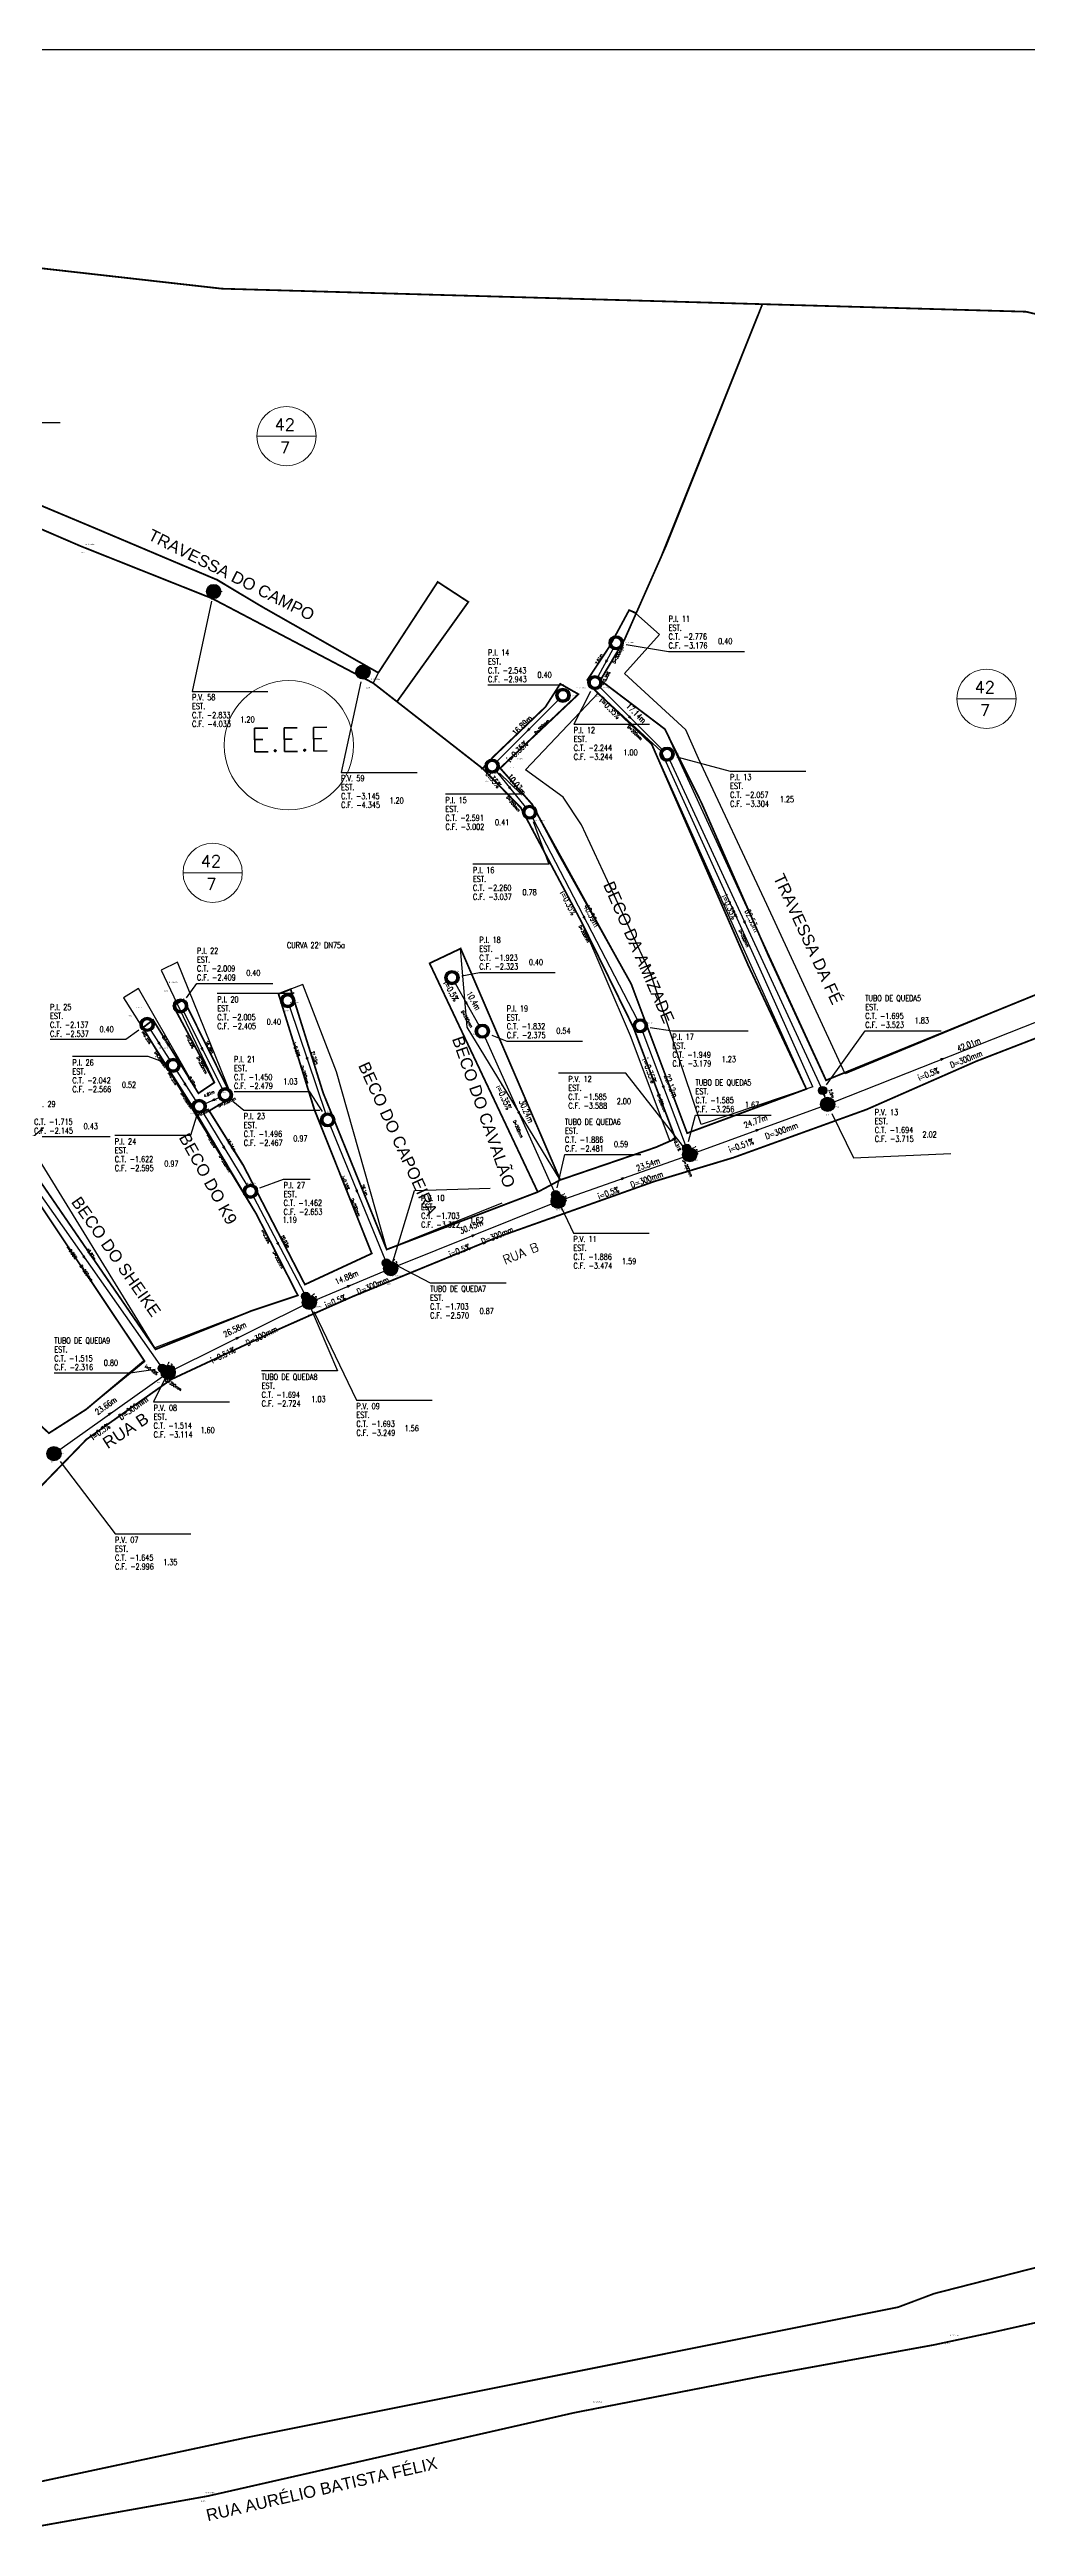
# Model space of a CAD drawing. Extents: x -44 to 14114764, y -20 to 289527804.
# Drawn here: x 358229.8 to 358394.8, y 7353588.1 to 7354006.2 of the extents above; entities that cross this region are included whole.
import ezdxf
from ezdxf.enums import TextEntityAlignment as Align

# ---------------------------------------------------------------- set-up
doc = ezdxf.new("R2010")
doc.units = 0
for name, color, linetype in [('0-quadras', 5, 'Continuous'), ('A_Alerta', 2, 'Continuous'), ('Heights', 7, 'Continuous'), ('Layer1', 5, 'Continuous'), ('PONTOS-CAIXAS_U', 1, 'Continuous'), ('PS_IND_COMPRIMENTO', 7, 'Continuous'), ('PS_IND_DIAMETRO', 7, 'Continuous'), ('PS_IND_FLUXO', 3, 'Continuous'), ('PS_IND_INCLINACAO', 7, 'Continuous'), ('PS_PONTOS_IDENTIFICACAO_LIN', 7, 'Continuous'), ('PS_PONTOS_IDENTIFICACAO_TXT', 7, 'Continuous'), ('QUADRA-DEF', 7, 'Continuous'), ('Survey.td2_Mark', 7, 'Continuous'), ('TEXTO', 7, 'Continuous'), ('TUBO_PVC', 1, 'Continuous'), ('TXT-LOGRAD', 3, 'Continuous')]:
    doc.layers.add(name, color=color, linetype=linetype)
doc.layers.add('COTAS', color=7, linetype='Continuous', lineweight=9)
doc.layers.get('0').off()
doc.layers.get('0').freeze()
doc.styles.add('CARIMBO', font='arial.ttf', dxfattribs={"height": 2})
doc.styles.add('ROMANS', font='ROMANS.shx', dxfattribs={"height": 2})
doc.styles.add('SABESP', font='ROMANS.shx', dxfattribs={"height": 2})
doc.styles.get("Standard").update_dxf_attribs({"font": 'times.ttf'})
picture_1 = doc.add_image_def('image1.tif', size_in_pixel=(37423, 27282))

# ---------------------------------------------------------------- blocks, each defined once
blk = doc.blocks.new('*U778', base_point=(9690.446, 9362.01))
at = {"const_width": 0.24, "flags": 128}
blk.add_lwpolyline([(9690.326, 9362.01, 1), (9690.566, 9362.01, 1)], format="xyb", close=True, dxfattribs=at)
blk.add_circle((9690.446, 9362.01), 0.24)
blk = doc.blocks.new('*U779', base_point=(9690.446, 9362.01))
at = {"const_width": 0.24, "flags": 128}
blk.add_lwpolyline([(9690.326, 9362.01, 1), (9690.566, 9362.01, 1)], format="xyb", close=True, dxfattribs=at)
blk.add_circle((9690.446, 9362.01), 0.24)
blk = doc.blocks.new('*U780', base_point=(9690.446, 9362.01))
at = {"const_width": 0.24, "flags": 128}
blk.add_lwpolyline([(9690.326, 9362.01, 1), (9690.566, 9362.01, 1)], format="xyb", close=True, dxfattribs=at)
blk.add_circle((9690.446, 9362.01), 0.24)
blk = doc.blocks.new('*U781', base_point=(9690.446, 9362.01))
at = {"const_width": 0.24, "flags": 128}
blk.add_lwpolyline([(9690.326, 9362.01, 1), (9690.566, 9362.01, 1)], format="xyb", close=True, dxfattribs=at)
blk.add_circle((9690.446, 9362.01), 0.24)
blk = doc.blocks.new('*U782', base_point=(9690.446, 9362.01))
at = {"const_width": 0.24, "flags": 128}
blk.add_lwpolyline([(9690.326, 9362.01, 1), (9690.566, 9362.01, 1)], format="xyb", close=True, dxfattribs=at)
blk.add_circle((9690.446, 9362.01), 0.24)
blk = doc.blocks.new('*U783', base_point=(9690.446, 9362.01))
at = {"const_width": 0.24, "flags": 128}
blk.add_lwpolyline([(9690.326, 9362.01, 1), (9690.566, 9362.01, 1)], format="xyb", close=True, dxfattribs=at)
blk.add_circle((9690.446, 9362.01), 0.24)
blk = doc.blocks.new('*U784', base_point=(9690.446, 9362.01))
at = {"const_width": 0.24, "flags": 128}
blk.add_lwpolyline([(9690.326, 9362.01, 1), (9690.566, 9362.01, 1)], format="xyb", close=True, dxfattribs=at)
blk.add_circle((9690.446, 9362.01), 0.24)
blk = doc.blocks.new('*U815', base_point=(9690.446, 9362.01))
at = {"const_width": 0.24, "flags": 128}
blk.add_lwpolyline([(9690.326, 9362.01, 1), (9690.566, 9362.01, 1)], format="xyb", close=True, dxfattribs=at)
blk.add_circle((9690.446, 9362.01), 0.24)
blk = doc.blocks.new('*U816', base_point=(9690.446, 9362.01))
at = {"const_width": 0.24, "flags": 128}
blk.add_lwpolyline([(9690.326, 9362.01, 1), (9690.566, 9362.01, 1)], format="xyb", close=True, dxfattribs=at)
blk.add_circle((9690.446, 9362.01), 0.24)
blk = doc.blocks.new('*U1401', base_point=(9679.184, 9377.793))
at = {"const_width": 0.1, "flags": 128}
blk.add_lwpolyline([(9678.994, 9377.793, 1), (9679.374, 9377.793, 1)], format="xyb", close=True, dxfattribs=at)
blk.add_circle((9679.184, 9377.793), 0.24)
blk = doc.blocks.new('*U1402', base_point=(9679.184, 9377.793))
at = {"const_width": 0.1, "flags": 128}
blk.add_lwpolyline([(9678.994, 9377.793, 1), (9679.374, 9377.793, 1)], format="xyb", close=True, dxfattribs=at)
blk.add_circle((9679.184, 9377.793), 0.24)
blk = doc.blocks.new('*U1403', base_point=(9679.184, 9377.793))
at = {"const_width": 0.1, "flags": 128}
blk.add_lwpolyline([(9678.994, 9377.793, 1), (9679.374, 9377.793, 1)], format="xyb", close=True, dxfattribs=at)
blk.add_circle((9679.184, 9377.793), 0.24)
blk = doc.blocks.new('*U1404', base_point=(9709.606, 9361.717))
at = {"const_width": 0.14, "flags": 128}
blk.add_lwpolyline([(9709.536, 9361.717, 1), (9709.676, 9361.717, 1)], format="xyb", close=True, dxfattribs=at)
blk.add_circle((9709.606, 9361.717), 0.14)
blk = doc.blocks.new('*U1405', base_point=(9679.184, 9377.793))
at = {"const_width": 0.1, "flags": 128}
blk.add_lwpolyline([(9678.994, 9377.793, 1), (9679.374, 9377.793, 1)], format="xyb", close=True, dxfattribs=at)
blk.add_circle((9679.184, 9377.793), 0.24)
blk = doc.blocks.new('*U1406', base_point=(9679.184, 9377.793))
at = {"const_width": 0.1, "flags": 128}
blk.add_lwpolyline([(9678.994, 9377.793, 1), (9679.374, 9377.793, 1)], format="xyb", close=True, dxfattribs=at)
blk.add_circle((9679.184, 9377.793), 0.24)
blk = doc.blocks.new('*U1407', base_point=(9679.184, 9377.793))
at = {"const_width": 0.1, "flags": 128}
blk.add_lwpolyline([(9678.994, 9377.793, 1), (9679.374, 9377.793, 1)], format="xyb", close=True, dxfattribs=at)
blk.add_circle((9679.184, 9377.793), 0.24)
blk = doc.blocks.new('*U1408', base_point=(9679.184, 9377.793))
at = {"const_width": 0.1, "flags": 128}
blk.add_lwpolyline([(9678.994, 9377.793, 1), (9679.374, 9377.793, 1)], format="xyb", close=True, dxfattribs=at)
blk.add_circle((9679.184, 9377.793), 0.24)
blk = doc.blocks.new('*U1409', base_point=(9709.606, 9361.717))
at = {"const_width": 0.14, "flags": 128}
blk.add_lwpolyline([(9709.536, 9361.717, 1), (9709.676, 9361.717, 1)], format="xyb", close=True, dxfattribs=at)
blk.add_circle((9709.606, 9361.717), 0.14)
blk = doc.blocks.new('*U1410', base_point=(9679.184, 9377.793))
at = {"const_width": 0.1, "flags": 128}
blk.add_lwpolyline([(9678.994, 9377.793, 1), (9679.374, 9377.793, 1)], format="xyb", close=True, dxfattribs=at)
blk.add_circle((9679.184, 9377.793), 0.24)
blk = doc.blocks.new('*U1411', base_point=(9679.184, 9377.793))
at = {"const_width": 0.1, "flags": 128}
blk.add_lwpolyline([(9678.994, 9377.793, 1), (9679.374, 9377.793, 1)], format="xyb", close=True, dxfattribs=at)
blk.add_circle((9679.184, 9377.793), 0.24)
blk = doc.blocks.new('*U1412', base_point=(9709.606, 9361.717))
at = {"const_width": 0.14, "flags": 128}
blk.add_lwpolyline([(9709.536, 9361.717, 1), (9709.676, 9361.717, 1)], format="xyb", close=True, dxfattribs=at)
blk.add_circle((9709.606, 9361.717), 0.14)
blk = doc.blocks.new('*U1413', base_point=(9679.184, 9377.793))
at = {"const_width": 0.1, "flags": 128}
blk.add_lwpolyline([(9678.994, 9377.793, 1), (9679.374, 9377.793, 1)], format="xyb", close=True, dxfattribs=at)
blk.add_circle((9679.184, 9377.793), 0.24)
blk = doc.blocks.new('*U1414', base_point=(9679.184, 9377.793))
at = {"const_width": 0.1, "flags": 128}
blk.add_lwpolyline([(9678.994, 9377.793, 1), (9679.374, 9377.793, 1)], format="xyb", close=True, dxfattribs=at)
blk.add_circle((9679.184, 9377.793), 0.24)
blk = doc.blocks.new('*U1415', base_point=(9709.606, 9361.717))
at = {"const_width": 0.14, "flags": 128}
blk.add_lwpolyline([(9709.536, 9361.717, 1), (9709.676, 9361.717, 1)], format="xyb", close=True, dxfattribs=at)
blk.add_circle((9709.606, 9361.717), 0.14)
blk = doc.blocks.new('*U1416', base_point=(9679.184, 9377.793))
at = {"const_width": 0.1, "flags": 128}
blk.add_lwpolyline([(9678.994, 9377.793, 1), (9679.374, 9377.793, 1)], format="xyb", close=True, dxfattribs=at)
blk.add_circle((9679.184, 9377.793), 0.24)
blk = doc.blocks.new('*U1417', base_point=(9679.184, 9377.793))
at = {"const_width": 0.1, "flags": 128}
blk.add_lwpolyline([(9678.994, 9377.793, 1), (9679.374, 9377.793, 1)], format="xyb", close=True, dxfattribs=at)
blk.add_circle((9679.184, 9377.793), 0.24)
blk = doc.blocks.new('*U1418', base_point=(9679.184, 9377.793))
at = {"const_width": 0.1, "flags": 128}
blk.add_lwpolyline([(9678.994, 9377.793, 1), (9679.374, 9377.793, 1)], format="xyb", close=True, dxfattribs=at)
blk.add_circle((9679.184, 9377.793), 0.24)
blk = doc.blocks.new('*U1419', base_point=(9679.184, 9377.793))
at = {"const_width": 0.1, "flags": 128}
blk.add_lwpolyline([(9678.994, 9377.793, 1), (9679.374, 9377.793, 1)], format="xyb", close=True, dxfattribs=at)
blk.add_circle((9679.184, 9377.793), 0.24)
blk = doc.blocks.new('*U1420', base_point=(9679.184, 9377.793))
at = {"const_width": 0.1, "flags": 128}
blk.add_lwpolyline([(9678.994, 9377.793, 1), (9679.374, 9377.793, 1)], format="xyb", close=True, dxfattribs=at)
blk.add_circle((9679.184, 9377.793), 0.24)
blk = doc.blocks.new('*U1421', base_point=(9679.184, 9377.793))
at = {"const_width": 0.1, "flags": 128}
blk.add_lwpolyline([(9678.994, 9377.793, 1), (9679.374, 9377.793, 1)], format="xyb", close=True, dxfattribs=at)
blk.add_circle((9679.184, 9377.793), 0.24)
blk = doc.blocks.new('*U1422', base_point=(9709.606, 9361.717))
at = {"const_width": 0.14, "flags": 128}
blk.add_lwpolyline([(9709.536, 9361.717, 1), (9709.676, 9361.717, 1)], format="xyb", close=True, dxfattribs=at)
blk.add_circle((9709.606, 9361.717), 0.14)
blk = doc.blocks.new('*U1426', base_point=(9709.606, 9361.717))
at = {"const_width": 0.14, "flags": 128}
blk.add_lwpolyline([(9709.536, 9361.717, 1), (9709.676, 9361.717, 1)], format="xyb", close=True, dxfattribs=at)
blk.add_circle((9709.606, 9361.717), 0.14)

msp = doc.modelspace()

# ---------------------------------------------------------------- linework, layer by layer
at = {"layer": '0-quadras', "const_width": 0.3}
for points in [[(358285.272, 7353901.015), (358265.829, 7353912.06), (358257.996, 7353916.734), (358237.336, 7353925.478), (358211.311, 7353936.393), (358203.359, 7353938.729), (358188.46, 7353942.123), (358189.16, 7353957.421), (358189.647, 7353973.665), (358258.916, 7353965.846), (358350.072, 7353963.236), (358332.981, 7353920.556), (358332.977, 7353920.558)], [(358469.747, 7353875.347), (358463.315, 7353904.355), (358429.833, 7353953.601), (358394.527, 7353961.963), (358350.072, 7353963.236), (358333.898, 7353922.639), (358326.807, 7353906.619), (358322.731, 7353899.764), (358333.606, 7353891.518), (358339.791, 7353879.073), (358351.061, 7353853.315), (358360.805, 7353832.234), (358396.858, 7353846.942)], [(358208.465, 7353933.865), (358235.029, 7353922.401), (358257.206, 7353913.572), (358284.413, 7353899.269), (358302.858, 7353884.861), (358309.291, 7353878.275), (358319.557, 7353858.949), (358328.324, 7353841.117), (358335.409, 7353822.374), (358332.103, 7353820.927), (358315.963, 7353815.41), (358312.174, 7353813.374)], [(358285.272, 7353901.015), (358295.29, 7353916.35), (358300.462, 7353912.971), (358288.419, 7353896.139)], [(358328.785, 7353911.088), (358327.583, 7353911.589), (358324.248, 7353905.406), (358320.523, 7353899.774)], [(358321.456, 7353898.427), (358331.401, 7353888.944), (358347.696, 7353851.591), (358357.49, 7353830.764), (358337.378, 7353823.305), (358327.931, 7353848.515), (358315.583, 7353870.621), (358311.24, 7353878.787), (358305.829, 7353884.918), (358319.033, 7353897.402), (358315.965, 7353899.148), (358313.455, 7353895.238), (358304.713, 7353886.873), (358302.858, 7353884.861), (358284.413, 7353899.269)], [(358320.523, 7353899.774), (358321.456, 7353898.427)], [(358250.364, 7353781.765), (358268.489, 7353790.22), (358280.989, 7353795.757), (358305.301, 7353805.722), (358331.858, 7353815.17), (358345.154, 7353819.173), (358367.655, 7353827.309), (358386.165, 7353835.449), (358408.457, 7353844.073), (358431.578, 7353852.954), (358450.087, 7353860.24), (358465.34, 7353865.831), (358471.889, 7353868.103), (358469.747, 7353875.347), (358464.949, 7353873.07)], [(358312.174, 7353813.374), (358293.918, 7353851.978), (358299.162, 7353854.469), (358315.963, 7353815.41)], [(358312.174, 7353813.374), (358286.68, 7353803.669), (358275.959, 7353830.107), (358270.481, 7353847.609), (358268.427, 7353846.814), (358274.474, 7353827.299), (358284.165, 7353802.996), (358272.881, 7353797.758), (358262.432, 7353817.989), (358257.315, 7353826.163), (358256.743, 7353827.089), (358260.585, 7353829.393), (358252.419, 7353845.869), (358250.673, 7353844.791), (358257.606, 7353831.856), (358254.92, 7353830.038), (358247.262, 7353842.425), (358245.546, 7353841.102), (358264.68, 7353809.677), (358271.686, 7353795.925), (358263.894, 7353793.325), (358247.676, 7353786.812), (358224.109, 7353821.158)], [(358138.845, 7353587.125), (358135.151, 7353613.193), (358135.435, 7353633.018), (358135.438, 7353650.978), (358140.252, 7353659.309), (358153.752, 7353686.307), (358173.95, 7353708.811), (358201.106, 7353733.363), (358211.493, 7353745.222), (358227.244, 7353762.566), (358236.036, 7353771.629), (358250.364, 7353781.765)], [(358467.602, 7353748.453), (358451.082, 7353642.547), (358421.823, 7353636.987), (358400.556, 7353632.946), (358379.059, 7353627.442), (358372.967, 7353625.147), (358351.308, 7353620.811), (358303.543, 7353611.25), (358262.999, 7353603.135), (358214.679, 7353592.805), (358173.592, 7353584.021), (358138.845, 7353587.125)], [(358751.602, 7353514.182), (358757.985, 7353559.947), (358761.928, 7353587.17), (358712.143, 7353594.189), (358649.164, 7353602.659), (358544.485, 7353620.005), (358505.628, 7353626.414), (358463.627, 7353633.152), (358455.708, 7353634.263), (358428.514, 7353629.79), (358388.507, 7353620.811), (358379.081, 7353618.796), (358349.604, 7353613.425), (358318.404, 7353607.349), (358256.583, 7353593.28), (358220.56, 7353586.853), (358198.621, 7353582.473), (358177.899, 7353572.6), (358169.854, 7353568.275), (358151.359, 7353571.72)]]:
    msp.add_lwpolyline(points, dxfattribs=at)
msp.add_lwpolyline([(358218.708, 7353824.355), (358226.154, 7353814.298), (358245.761, 7353784.909), (358235.958, 7353776.671), (358229.7, 7353772.669), (358196.093, 7353803.339), (358186.794, 7353794.754), (358154.397, 7353816.937), (358161.81, 7353830.889), (358165.983, 7353838.472), (358168.097, 7353842.294), (358175.888, 7353856.366), (358213.098, 7353832.898), (358216.501, 7353831.029), (358215.148, 7353829.835), (358219.601, 7353825.874)], close=True, dxfattribs=at)
at = {"layer": 'COTAS', "ltscale": 4}
for p, q in [((358264.768, 7353940.944), (358274.768, 7353940.944)), ((358382.87, 7353896.607), (358392.87, 7353896.607)), ((358252.319, 7353867.261), (358262.319, 7353867.261))]:
    msp.add_line(p, q, dxfattribs=at)
at = {"layer": 'COTAS'}
for centre in [(358269.768, 7353940.951), (358387.87, 7353896.614), (358257.319, 7353867.269)]:
    msp.add_circle(centre, 5, dxfattribs=at)
at = {"layer": 'Layer1'}
for p, q in [((358324.248, 7353905.406), (358327.583, 7353911.589)), ((358328.725, 7353911.009), (358326.807, 7353906.619)), ((358327.583, 7353911.589), (358328.725, 7353911.009)), ((358332.685, 7353907.465), (358328.725, 7353911.009)), ((358320.523, 7353899.774), (358324.248, 7353905.406)), ((358326.807, 7353906.619), (358322.731, 7353899.764)), ((358326.829, 7353900.922), (358332.685, 7353907.465)), ((358319.033, 7353897.402), (358305.829, 7353884.918)), ((358313.455, 7353895.238), (358315.965, 7353899.148)), ((358315.965, 7353899.148), (358319.033, 7353897.402)), ((358322.322, 7353897.544), (358320.523, 7353899.774)), ((358331.401, 7353888.944), (358322.322, 7353897.544)), ((358322.731, 7353899.764), (358333.606, 7353891.518)), ((358313.455, 7353895.238), (358304.713, 7353886.873)), ((358357.49, 7353830.764), (358331.401, 7353888.944)), ((358333.606, 7353891.518), (358360.805, 7353832.234)), ((358304.713, 7353886.873), (358302.858, 7353884.861)), ((358302.858, 7353884.861), (358309.291, 7353878.275)), ((358305.829, 7353884.918), (358311.24, 7353878.787)), ((358309.291, 7353878.275), (358319.557, 7353858.949)), ((358311.24, 7353878.787), (358327.931, 7353848.515)), ((358319.557, 7353858.949), (358327.779, 7353839.808)), ((358327.931, 7353848.515), (358337.378, 7353823.305)), ((358327.779, 7353839.808), (358334.434, 7353821.938)), ((358337.378, 7353823.305), (358357.49, 7353830.764)), ((358334.434, 7353821.938), (358332.103, 7353820.927))]:
    msp.add_line(p, q, dxfattribs=at)
for points in [[(358285.272, 7353901.015), (358265.829, 7353912.06), (358257.996, 7353916.734), (358237.336, 7353925.478), (358211.311, 7353936.393), (358203.359, 7353938.729), (358188.46, 7353942.123), (358189.16, 7353957.421), (358165.848, 7353962.335), (358143.547, 7353965.513)], [(358178.782, 7353859.263), (358187.785, 7353882.222), (358195.22, 7353902.154), (358202.554, 7353919.391), (358208.465, 7353933.865), (358235.029, 7353922.401), (358257.206, 7353913.572), (358284.413, 7353899.269), (358285.272, 7353901.015)], [(358399.727, 7353848.112), (358364.024, 7353833.333), (358350.795, 7353861.897), (358339.279, 7353886.573), (358337.176, 7353891.407), (358326.829, 7353900.922)], [(358358.604, 7353831.127), (358339.726, 7353824.792), (358331.221, 7353850.141), (358319.539, 7353875.346), (358316.459, 7353880.003), (358310.115, 7353884.657), (358322.358, 7353897.582)], [(358358.604, 7353831.127), (358349.718, 7353850.963), (358332.967, 7353887.811), (358322.358, 7353897.582)], [(358250.364, 7353781.765), (358268.489, 7353790.22), (358280.989, 7353795.757), (358305.301, 7353805.722), (358331.858, 7353815.17), (358345.154, 7353819.173), (358367.655, 7353827.309), (358386.165, 7353835.449), (358408.457, 7353844.073), (358431.578, 7353852.954), (358450.087, 7353860.24), (358465.34, 7353865.831), (358473.869, 7353868.854), (358470.256, 7353872.888), (358457.945, 7353868.335)], [(358332.103, 7353820.927), (358315.963, 7353815.41), (358300.241, 7353841.182), (358299.162, 7353854.469), (358293.918, 7353851.978), (358312.174, 7353813.374)], [(358306.122, 7353811.479), (358306.122, 7353811.479), (358286.68, 7353803.669), (358278.241, 7353833.664), (358272.535, 7353848.404), (358268.427, 7353846.814), (358274.474, 7353827.299), (358284.165, 7353802.996), (358272.881, 7353797.758), (358262.432, 7353817.989), (358256.743, 7353827.089), (358260.585, 7353829.393), (358251.388, 7353852.16), (358248.659, 7353850.808), (358257.606, 7353831.856), (358254.92, 7353830.038), (358244.794, 7353847.747), (358242.268, 7353846.131), (358253.594, 7353828.312), (358264.68, 7353809.677), (358271.686, 7353795.925), (358263.894, 7353793.325)], [(358263.894, 7353793.325), (358247.569, 7353787.079), (358226.151, 7353821.948), (358228.698, 7353824.181)], [(358226.477, 7353813.814), (358245.871, 7353784.744), (358235.958, 7353776.671)], [(358235.94, 7353776.656), (358229.7, 7353772.669), (358196.093, 7353803.339), (358186.794, 7353794.754)], [(358138.845, 7353587.125), (358135.151, 7353613.193), (358135.435, 7353633.018), (358135.438, 7353650.978), (358140.252, 7353659.309), (358153.752, 7353686.307), (358173.95, 7353708.811), (358201.106, 7353733.363), (358211.493, 7353745.222), (358227.244, 7353762.566), (358236.036, 7353771.629), (358250.364, 7353781.765)], [(358467.602, 7353748.453), (358451.082, 7353642.547), (358421.823, 7353636.987), (358400.556, 7353632.946), (358379.059, 7353627.442), (358372.967, 7353625.147), (358351.308, 7353620.811), (358303.543, 7353611.25), (358262.999, 7353603.135), (358214.679, 7353592.805), (358173.592, 7353584.021), (358138.845, 7353587.125)], [(358751.602, 7353514.182), (358757.985, 7353559.947), (358761.928, 7353587.17), (358712.143, 7353594.189), (358649.164, 7353602.659), (358544.485, 7353620.005), (358505.628, 7353626.414), (358463.627, 7353633.152), (358455.708, 7353634.263), (358428.514, 7353629.79), (358388.507, 7353620.811), (358379.081, 7353618.796), (358349.604, 7353613.425), (358318.404, 7353607.349), (358256.583, 7353593.28), (358220.56, 7353586.853), (358198.621, 7353582.473), (358177.899, 7353572.6), (358169.854, 7353568.275), (358143.986, 7353573.093)]]:
    msp.add_lwpolyline(points, dxfattribs=at)
at = {"layer": 'PS_IND_FLUXO'}
for points in [[(358323.845, 7353903.162, 0.5, 0, 0), (358323.376, 7353902.279, 0, 0, 0)], [(358327.547, 7353893.669, 0.5, 0, 0), (358328.256, 7353892.964, 0, 0, 0)], [(358310.796, 7353891.59, 0.5, 0, 0), (358310.089, 7353890.883, 0, 0, 0)], [(358307.321, 7353881.759, 0.5, 0, 0), (358307.952, 7353880.983, 0, 0, 0)], [(358319.903, 7353859.901, 0.5, 0, 0), (358320.363, 7353859.013, 0, 0, 0)], [(358346.991, 7353859.117, 0.5, 0, 0), (358347.411, 7353858.209, 0, 0, 0)], [(358300.014, 7353845.478, 0.5, 0, 0), (358300.507, 7353844.608, 0, 0, 0)], [(358248.189, 7353838.632, 0.5, 0, 0), (358248.724, 7353837.788, 0, 0, 0)], [(358255.447, 7353837.732, 0.5, 0, 0), (358255.896, 7353836.839, 0, 0, 0)], [(358273.202, 7353836.094, 0.5, 0, 0), (358273.521, 7353835.146, 0, 0, 0)], [(358380.136, 7353835.713, 0.5, 0, 0), (358381.066, 7353836.081, 0, 0, 0)], [(358252.579, 7353831.714, 0.5, 0, 0), (358253.115, 7353830.87, 0, 0, 0)], [(358257.701, 7353829.011, 0.5, 0, 0), (358256.789, 7353828.602, 0, 0, 0)], [(358333.303, 7353831.329, 0.5, 0, 0), (358333.658, 7353830.394, 0, 0, 0)], [(358360.387, 7353830.04, 0.5, 0, 0), (358360.731, 7353829.101, 0, 0, 0)], [(358308.904, 7353826.948, 0.5, 0, 0), (358309.312, 7353826.036, 0, 0, 0)], [(358259.119, 7353821.09, 0.5, 0, 0), (358259.636, 7353820.234, 0, 0, 0)], [(358348.973, 7353823.741, 0.5, 0, 0), (358349.912, 7353824.084, 0, 0, 0)], [(358337.502, 7353820.347, 0.5, 0, 0), (358337.914, 7353819.435, 0, 0, 0)], [(358281.584, 7353813.71, 0.5, 0, 0), (358281.963, 7353812.784, 0, 0, 0)], [(358315.347, 7353812.502, 0.5, 0, 0), (358315.708, 7353811.569, 0, 0, 0)], [(358326.243, 7353815.566, 0.5, 0, 0), (358327.185, 7353815.9, 0, 0, 0)], [(358268.247, 7353804.858, 0.5, 0, 0), (358268.713, 7353803.972, 0, 0, 0)], [(358301.025, 7353805.942, 0.5, 0, 0), (358301.953, 7353806.315, 0, 0, 0)], [(358235.504, 7353802.569, 0.5, 0, 0), (358236.078, 7353801.75, 0, 0, 0)], [(358286.898, 7353801.046, 0.5, 0, 0), (358287.514, 7353800.258, 0, 0, 0)], [(358280.031, 7353797.403, 0.5, 0, 0), (358280.955, 7353797.787, 0, 0, 0)], [(358273.248, 7353795.384, 0.5, 0, 0), (358273.752, 7353794.519, 0, 0, 0)], [(358261.268, 7353788.618, 0.5, 0, 0), (358262.164, 7353789.062, 0, 0, 0)], [(358249.183, 7353783.361, 0.5, 0, 0), (358250.015, 7353782.806, 0, 0, 0)], [(358239.764, 7353775.791, 0.5, 0, 0), (358240.579, 7353776.371, 0, 0, 0)]]:
    msp.add_lwpolyline(points, format="xyseb", dxfattribs=at)
at = {"layer": 'PS_PONTOS_IDENTIFICACAO_LIN', "linetype": 'Continuous'}
for points in [[(358209.208, 7353936.95), (358218.817, 7353943.286), (358231.617, 7353943.286)], [(358257.13, 7353913.081), (358253.838, 7353897.881), (358266.638, 7353897.881)], [(358327.072, 7353905.802), (358334.243, 7353904.619), (358347.043, 7353904.619)], [(358282.331, 7353899.473), (358278.997, 7353884.207), (358291.797, 7353884.207)], [(358316.567, 7353898.904), (358316.568, 7353898.918), (358303.768, 7353898.918)], [(358321.053, 7353897.85), (358318.233, 7353892.335), (358331.033, 7353892.335)], [(358305.698, 7353884.083), (358309.398, 7353880.523), (358296.598, 7353880.523)], [(358335.619, 7353886.831), (358344.621, 7353884.415), (358357.421, 7353884.415)], [(358311.389, 7353875.886), (358314.039, 7353868.714), (358301.239, 7353868.714)], [(358299.365, 7353849.879), (358302.316, 7353850.428), (358315.116, 7353850.428)], [(358252.899, 7353846.158), (358254.667, 7353848.598), (358267.467, 7353848.598)], [(358271.014, 7353847.035), (358270.891, 7353846.875), (358258.091, 7353846.875)], [(358244.887, 7353840.671), (358242.679, 7353839.093), (358229.879, 7353839.093)], [(358304.4, 7353839.876), (358306.944, 7353838.838), (358319.744, 7353838.838)], [(358331.145, 7353841.162), (358334.896, 7353840.554), (358347.696, 7353840.554)], [(358360.913, 7353831.485), (358367.424, 7353840.59), (358380.224, 7353840.59)], [(358249.039, 7353835.319), (358246.45, 7353836.221), (358233.65, 7353836.221)], [(358337.811, 7353819.663), (358327.043, 7353833.446), (358315.655, 7353833.446)], [(358275.824, 7353826.988), (358273.721, 7353830.28), (358260.921, 7353830.28)], [(358254.571, 7353826.193), (358253.608, 7353822.916), (358240.808, 7353822.916)], [(358260.746, 7353828.701), (358262.574, 7353827.178), (358275.374, 7353827.178)], [(358337.619, 7353821.917), (358338.778, 7353826.364), (358351.578, 7353826.364)], [(358361.814, 7353826.632), (358365.426, 7353819.154), (358381.838, 7353819.885)], [(358226.121, 7353822.993), (358227.207, 7353822.726), (358240.007, 7353822.726)], [(358315.455, 7353814.09), (358316.754, 7353819.709), (358329.554, 7353819.709)], [(358265.303, 7353814.079), (358269.297, 7353815.528), (358273.743, 7353815.528)], [(358287.36, 7353800.455), (358291.376, 7353813.625), (358304.167, 7353814.047)], [(358315.594, 7353811.86), (358318.19, 7353806.44), (358330.99, 7353806.44)], [(358286.356, 7353802.047), (358294.014, 7353798.042), (358306.814, 7353798.042)], [(358273.491, 7353794.669), (358278.384, 7353783.167), (358265.584, 7353783.167)], [(358274.364, 7353793.205), (358281.578, 7353778.247), (358294.378, 7353778.247)], [(358247.622, 7353783.432), (358243.401, 7353782.795), (358230.601, 7353782.795)], [(358249.807, 7353782.945), (358247.363, 7353777.937), (358260.163, 7353777.937)], [(358231.564, 7353767.864), (358240.843, 7353755.655), (358253.643, 7353755.655)]]:
    msp.add_lwpolyline(points, dxfattribs=at)
at = {"layer": 'QUADRA-DEF', "linetype": 'Continuous', "lineweight": 0}
msp.add_circle((358270.161, 7353888.787), 10.91, dxfattribs=at)
at = {"layer": 'TUBO_PVC'}
for points in [[(358324.833, 7353905.019), (358322.389, 7353900.421)], [(358315.563, 7353896.363), (358305.322, 7353886.111)], [(358322.677, 7353898.516), (358333.127, 7353888.118)], [(358305.23, 7353884.331), (358310.043, 7353878.411)], [(358334.481, 7353886.182), (358359.921, 7353831.144)], [(358311.351, 7353876.416), (358328.916, 7353842.498)], [(358298.286, 7353848.525), (358302.235, 7353841.562)], [(358252.441, 7353843.71), (358258.901, 7353830.86)], [(358270.366, 7353844.547), (358276.357, 7353826.693)], [(358362.189, 7353828.603), (358399.012, 7353843.19)], [(358246.911, 7353840.647), (358250.002, 7353835.773)], [(358303.317, 7353839.424), (358314.899, 7353813.56)], [(358329.893, 7353840.312), (358337.068, 7353821.411)], [(358251.286, 7353833.748), (358254.407, 7353828.835)], [(358258.345, 7353829.299), (358256.145, 7353828.314)], [(358360.456, 7353829.852), (358360.662, 7353829.289)], [(358255.67, 7353826.797), (358263.085, 7353814.526)], [(358338.938, 7353820.075), (358359.947, 7353827.75)], [(358277.192, 7353824.447), (358286.356, 7353802.047)], [(358223.176, 7353820.135), (358248.406, 7353784.184)], [(358316.748, 7353812.203), (358336.68, 7353819.263)], [(358337.605, 7353820.119), (358337.811, 7353819.663)], [(358264.263, 7353812.439), (358272.697, 7353796.391)], [(358288.473, 7353800.902), (358314.505, 7353811.356)], [(358315.437, 7353812.269), (358315.617, 7353811.802)], [(358274.733, 7353795.196), (358286.253, 7353799.994)], [(358287.051, 7353800.849), (358287.36, 7353800.455)], [(358250.881, 7353783.477), (358272.551, 7353794.203)], [(358273.374, 7353795.168), (358273.626, 7353794.735)], [(358231.513, 7353769.913), (358248.83, 7353782.249)], [(358249.39, 7353783.223), (358249.807, 7353782.945)]]:
    msp.add_lwpolyline(points, dxfattribs=at)

# ---------------------------------------------------------------- block references
at = {"layer": 'PONTOS-CAIXAS_U', "xscale": 5, "yscale": 5, "zscale": 5}
for name, p in [('*U815', (358257.49, 7353914.741)), ('*U1401', (358325.395, 7353906.078)), ('*U816', (358282.693, 7353901.133)), ('*U1402', (358321.826, 7353899.362)), ('*U1405', (358316.411, 7353897.212)), ('*U1403', (358333.977, 7353887.271)), ('*U1406', (358304.474, 7353885.262)), ('*U1407', (358310.8, 7353877.48)), ('*U1410', (358297.694, 7353849.568)), ('*U1416', (358251.902, 7353844.781)), ('*U1413', (358269.985, 7353845.683)), ('*U1418', (358246.27, 7353841.66)), ('*U1408', (358329.467, 7353841.433)), ('*U1411', (358302.827, 7353840.518)), ('*U1419', (358250.644, 7353834.76)), ('*U1417', (358259.44, 7353829.789)), ('*U1404', (358360.215, 7353830.509)), ('*U784', (358361.074, 7353828.162)), ('*U1420', (358255.05, 7353827.823)), ('*U1414', (358276.738, 7353825.556)), ('*U1409', (358337.316, 7353820.756)), ('*U783', (358337.811, 7353819.663)), ('*U1421', (358263.705, 7353813.5)), ('*U782', (358315.617, 7353811.802)), ('*U1412', (358315.185, 7353812.922)), ('*U1415', (358286.62, 7353801.4)), ('*U781', (358287.36, 7353800.455)), ('*U1422', (358273.022, 7353795.772)), ('*U780', (358273.626, 7353794.735)), ('*U1426', (358248.808, 7353783.611)), ('*U779', (358249.807, 7353782.945)), ('*U778', (358230.536, 7353769.217))]:
    msp.add_blockref(name, p, dxfattribs=at)

# ---------------------------------------------------------------- texts
at = {"layer": 'A_Alerta', "color": 0, "style": 'CARIMBO'}
for s, rotation, p in [('TRAVESSA DO CAMPO', 333.31918, (358260.485, 7353917.55)), ('TRAVESSA DA FÉ', 294.80614, (358357.785, 7353856.074)), ('BECO DA AMIZADE', 293.60332, (358329.233, 7353853.853)), ('BECO DO CAVALÃO', 289.27401, (358303.046, 7353826.902)), ('BECO DO CAPOEIRA', 294.60457, (358288.581, 7353822.387)), ('BECO DO K9', 298.95956, (358256.556, 7353815.601)), ('BECO DO SHEIKE', 305.05076, (358241.042, 7353802.474)), ('RUA B', 33.09345, (358242.63, 7353773.114)), ('RUA AURÉLIO BATISTA FÉLIX', 12.89477, (358275.712, 7353594.441))]:
    msp.add_text(s, height=2, rotation=rotation, dxfattribs=at).set_placement(p, align=Align.MIDDLE_CENTER)
at = {"layer": 'Heights', "color": 24}
for s, p in [(' H: -2.7504m', (358235.765, 7353922.608, -2.75)), (' H: -2.8337m', (358257.425, 7353914.672, -2.834)), (' H: -2.7764m', (358326.807, 7353906.019, -2.776)), (' H: -3.1453m', (358283.92, 7353899.803, -3.145)), (' H: -2.5426m', (358318.611, 7353898.378, -2.543)), (' H: -2.2438m', (358322.583, 7353898.337, -2.244)), (' H: -2.4424m', (358303.931, 7353883.995, -2.442)), (' H: -2.5909m', (358308.143, 7353886.381, -2.591)), (' H: -2.0567m', (358334.468, 7353887.296, -2.057)), (' H: -2.2601m', (358311.648, 7353875.974, -2.26)), (' H: -1.9233m', (358297.219, 7353850.531, -1.923)), (' H: -2.0087m', (358249.845, 7353848.652, -2.009)), (' H: -2.1374m', (358243.747, 7353844.426, -2.137)), (' H: -2.0045m', (358270.259, 7353845.267, -2.004)), (' H: -1.9491m', (358329.888, 7353841.793, -1.949)), (' H: -2.0421m', (358248.227, 7353837.583, -2.042)), (' H: -1.8317m', (358301.922, 7353841.402, -1.832)), (' H: -1.4962m', (358258.039, 7353830.128, -1.496)), (' H: -1.45m', (358276.113, 7353826.916, -1.45)), (' H: -1.6949m', (358361.387, 7353827.695, -1.695)), (' H: -1.5853m', (358337.459, 7353818.686, -1.585)), (' H: -1.4619m', (358263.015, 7353814.743, -1.462)), (' H: -1.8861m', (358315.209, 7353810.261, -1.886)), (' H: -1.7032m', (358287.482, 7353799.133, -1.703)), (' H: -1.6939m', (358274.025, 7353793.913, -1.694)), (' H: -1.5147m', (358248.465, 7353782.514, -1.515)), (' H: -1.6459m', (358230.572, 7353769.133, -1.646)), (' H: -1.7275m', (358381.61, 7353620.316, -1.727)), (' H: -1.8565m', (358321.401, 7353609.11, -1.857)), (' H: -1.9608m', (358256.022, 7353593.728, -1.961))]:
    msp.add_text(s, height=0.2, dxfattribs=at).set_placement(p)
at = {"layer": 'PS_IND_COMPRIMENTO', "style": 'ROMANS', "width": 0.8}
for s, height, rotation, p in [('7.61m', 0.5, 62.00952, (358322.507, 7353903.307)), ('16.89m', 1, 45.03019, (358309.558, 7353892.12)), ('17.14m', 1, 315.14207, (358328.783, 7353894.203)), ('10.03m', 1, 309.10984, (358308.607, 7353882.16)), ('40.59m', 1, 297.37787, (358321.243, 7353860.032)), ('62.53m', 1, 294.80806, (358348.336, 7353859.188)), ('10.4m', 1, 299.55951, (358301.348, 7353845.66)), ('8.17m', 0.5, 302.37246, (358249.512, 7353838.879)), ('16.78m', 0.5, 296.69133, (358256.788, 7353837.847)), ('42.01m', 1, 21.61022, (358384.885, 7353838.276)), ('21.23m', 0.5, 288.54765, (358274.547, 7353836.017)), ('8.22m', 0.5, 302.42646, (358253.902, 7353831.962)), ('4.81m', 0.5, 24.12404, (358256.734, 7353829.947)), ('22.12m', 1, 290.78778, (358334.649, 7353831.305)), ('2.5m', 0.5, 290.10994, (358361.733, 7353830)), ('30.24m', 1, 294.12312, (358310.249, 7353827.003)), ('24.77m', 1, 20.0684, (358348.928, 7353825.321)), ('16.74m', 0.5, 301.14312, (358260.448, 7353821.308)), ('1.2m', 0.5, 294.3374, (358338.847, 7353820.406)), ('23.54m', 1, 19.50352, (358330.774, 7353818.042)), ('26.1m', 0.5, 292.24908, (358282.931, 7353813.72)), ('1.2m', 0.5, 291.13876, (358316.693, 7353812.487)), ('30.45m', 1, 21.87953, (358300.93, 7353807.521)), ('20.03m', 0.5, 297.724, (358269.586, 7353804.997)), ('45.82m', 0.5, 305.06082, (358236.814, 7353802.877)), ('1.2m', 0.5, 308.06322, (358288.19, 7353801.423)), ('1.2m', 0.5, 300.2149, (358274.58, 7353795.58)), ('14.88m', 1, 22.60866, (358279.916, 7353798.98)), ('26.58m', 1, 26.33525, (358261.051, 7353790.184)), ('1.2m', 0.5, 326.30126, (358250.292, 7353784.124)), ('23.66m', 1, 35.46538, (358239.301, 7353777.303))]:
    msp.add_text(s, height=height, rotation=rotation, dxfattribs=at).set_placement(p, align=Align.MIDDLE_CENTER)
at = {"layer": 'PS_IND_DIAMETRO', "style": 'ROMANS', "width": 0.8}
for s, height, rotation, p in [('D=200mm', 0.5, 62.00952, (358325.724, 7353904.032)), ('D=200mm', 0.5, 45.03019, (358312.846, 7353891.874)), ('D=200mm', 0.5, 315.14207, (358328.544, 7353890.914)), ('D=200mm', 0.5, 309.10984, (358308.023, 7353878.914)), ('D=200mm', 0.5, 297.37787, (358320.012, 7353856.973)), ('D=200mm', 0.5, 294.80806, (358346.969, 7353856.187)), ('D=200mm', 0.5, 299.55951, (358300.234, 7353842.556)), ('D=200mm', 0.5, 302.37246, (358248.552, 7353835.725)), ('D=200mm', 0.5, 296.69133, (358255.52, 7353834.803)), ('D=200mm', 0.5, 288.54765, (358272.86, 7353833.184)), ('D=300mm', 1, 21.61022, (358384.454, 7353835.81)), ('D=200mm', 0.5, 302.42646, (358252.945, 7353828.807)), ('D=200mm', 0.5, 290.78778, (358333.075, 7353828.408)), ('D=200mm', 0.5, 24.12404, (358259.718, 7353828.544)), ('D=200mm', 0.5, 294.12312, (358308.846, 7353824.019)), ('D=300mm', 1, 20.0684, (358353.292, 7353823.722)), ('D=200mm', 0.5, 301.14312, (358259.42, 7353818.175)), ('D=200mm', 0.5, 294.3374, (358337.455, 7353817.417)), ('D=300mm', 1, 19.50352, (358330.561, 7353815.504)), ('D=200mm', 0.5, 292.24908, (358281.431, 7353810.784)), ('D=300mm', 1, 21.87953, (358305.342, 7353806.06)), ('D=200mm', 0.5, 305.06082, (358236.003, 7353799.681)), ('D=200mm', 0.5, 297.724, (358268.374, 7353801.93)), ('D=300mm', 1, 22.60866, (358284.347, 7353797.575)), ('D=300mm', 1, 26.33525, (358265.563, 7353789.071)), ('D=200mm', 0.5, 326.30126, (358250.694, 7353780.851)), ('D=300mm', 1, 35.46538, (358243.933, 7353776.919))]:
    msp.add_text(s, height=height, rotation=rotation, dxfattribs=at).set_placement(p, align=Align.MIDDLE_CENTER)
at = {"layer": 'PS_IND_INCLINACAO', "style": 'ROMANS', "width": 0.8}
for s, height, rotation, p in [('i=0.35%', 0.5, 62.00952, (358323.635, 7353900.103)), ('i=0.35%', 1, 315.14207, (358324.397, 7353895.041)), ('i=0.35%', 1, 45.03019, (358308.712, 7353887.736)), ('i=0.35%', 1, 309.10984, (358304.333, 7353883.453)), ('i=0.35%', 1, 297.37787, (358317.322, 7353862.168)), ('i=0.35%', 1, 294.80806, (358344.514, 7353861.497)), ('i=0.5%', 1, 299.55951, (358297.545, 7353847.297)), ('i=0.35%', 0.5, 302.37246, (358246.169, 7353839.483)), ('i=0.35%', 0.5, 296.69133, (358253.521, 7353838.779)), ('i=0.35%', 0.5, 288.54765, (358271.445, 7353837.403)), ('i=0.35%', 0.5, 302.42646, (358250.558, 7353832.563)), ('i=0.35%', 1, 290.78778, (358330.999, 7353833.877)), ('i=0.5%', 1, 21.61022, (358378.085, 7353833.287)), ('i=0.35%', 1, 294.12312, (358306.455, 7353829.358)), ('i=0.35%', 0.5, 24.12404, (358255.657, 7353826.725)), ('i=0.35%', 0.5, 301.14312, (358257.118, 7353821.984)), ('i=0.31%', 0.5, 294.3374, (358335.621, 7353821.471)), ('i=0.51%', 1, 20.0684, (358346.482, 7353821.234)), ('i=0.35%', 0.5, 292.24908, (358279.746, 7353814.902)), ('i=0.5%', 1, 19.50352, (358324.104, 7353813.217)), ('i=0.35%', 0.5, 305.06082, (358233.562, 7353803.16)), ('i=0.35%', 0.5, 297.724, (358266.303, 7353805.869)), ('i=0.5%', 1, 21.87953, (358298.985, 7353803.507)), ('i=0.5%', 1, 22.60866, (358278.023, 7353794.942)), ('i=0.49%', 0.5, 326.30126, (358246.992, 7353783.32)), ('i=0.51%', 1, 26.33525, (358259.066, 7353785.854)), ('i=0.5%', 1, 35.46538, (358238.354, 7353772.945))]:
    msp.add_text(s, height=height, rotation=rotation, dxfattribs=at).set_placement(p, align=Align.MIDDLE_CENTER)
at = {"layer": 'PS_PONTOS_IDENTIFICACAO_TXT', "style": 'ROMANS', "width": 0.8}
for s, p in [('P.I. 11', (358334.243, 7353909.619)), ('EST. ', (358334.243, 7353908.119)), ('P.I. 14', (358303.768, 7353903.918)), ('C.T. -2.776', (358334.243, 7353906.619)), ('C.F. -3.176', (358334.243, 7353905.119)), ('0.40', (358342.596, 7353905.869)), ('C.T. -2.543', (358303.768, 7353900.918)), ('C.F. -2.943', (358303.768, 7353899.418)), ('EST. ', (358303.768, 7353902.418)), ('0.40', (358312.12, 7353900.168)), ('P.V. 58', (358253.838, 7353896.381)), ('C.T. -2.833', (358253.838, 7353893.381)), ('C.F. -4.033', (358253.838, 7353891.881)), ('EST. ', (358253.838, 7353894.881)), ('1.20', (358262, 7353892.631)), ('C.T. -2.244', (358318.233, 7353887.835)), ('P.I. 12', (358318.233, 7353890.835)), ('EST. ', (358318.233, 7353889.335)), ('1.00', (358326.623, 7353887.085)), ('P.V. 59', (358278.997, 7353882.707)), ('C.F. -3.244', (358318.233, 7353886.335)), ('P.I. 13', (358344.621, 7353882.915)), ('C.T. -3.145', (358278.997, 7353879.707)), ('EST. ', (358278.997, 7353881.207)), ('1.20', (358287.159, 7353878.957)), ('P.I. 15', (358296.598, 7353879.023)), ('C.T. -2.057', (358344.621, 7353879.915)), ('C.F. -3.304', (358344.621, 7353878.415)), ('EST. ', (358344.621, 7353881.415)), ('1.25', (358353.011, 7353879.165)), ('C.F. -4.345', (358278.997, 7353878.207)), ('C.T. -2.591', (358296.598, 7353876.023)), ('C.F. -3.002', (358296.598, 7353874.523)), ('EST. ', (358296.598, 7353877.523)), ('0.41', (358304.951, 7353875.273)), ('P.I. 16', (358301.239, 7353867.214)), ('C.T. -2.260', (358301.239, 7353864.214)), ('C.F. -3.037', (358301.239, 7353862.714)), ('EST. ', (358301.239, 7353865.714)), ('0.78', (358309.592, 7353863.464)), ('P.I. 22', (358254.667, 7353853.598)), ('CURVA 22º DN75a', (358269.855, 7353854.527)), ('P.I. 18', (358302.316, 7353855.428)), ('EST. ', (358302.316, 7353853.928)), ('C.T. -2.009', (358254.667, 7353850.598)), ('EST. ', (358254.667, 7353852.098)), ('0.40', (358262.981, 7353849.848)), ('C.T. -1.923', (358302.316, 7353852.428)), ('C.F. -2.323', (358302.316, 7353850.928)), ('0.40', (358310.668, 7353851.678)), ('C.F. -2.409', (358254.667, 7353849.098)), ('P.I. 20', (358258.091, 7353845.375)), ('TUBO DE QUEDA5', (358367.424, 7353845.59)), ('C.T. -2.137', (358229.879, 7353841.093)), ('P.I. 25', (358229.879, 7353844.093)), ('EST. ', (358229.879, 7353842.593)), ('C.T. -2.005', (358258.091, 7353842.375)), ('C.F. -2.405', (358258.091, 7353840.875)), ('EST. ', (358258.091, 7353843.875)), ('0.40', (358266.444, 7353841.625)), ('C.T. -1.832', (358306.944, 7353840.838)), ('P.I. 19', (358306.944, 7353843.838)), ('EST. ', (358306.944, 7353842.338)), ('C.T. -1.695', (358367.424, 7353842.59)), ('C.F. -3.523', (358367.424, 7353841.09)), ('EST. ', (358367.424, 7353844.09)), ('1.83', (358375.776, 7353841.84)), ('C.F. -2.537', (358229.879, 7353839.593)), ('0.40', (358238.231, 7353840.343)), ('C.F. -2.375', (358306.944, 7353839.338)), ('0.54', (358315.296, 7353840.088)), ('P.I. 17', (358334.896, 7353839.054)), ('EST. ', (358334.896, 7353837.554)), ('P.I. 26', (358233.65, 7353834.721)), ('EST. ', (358233.65, 7353833.221)), ('P.I. 21', (358260.921, 7353835.28)), ('EST. ', (358260.921, 7353833.78)), ('C.T. -1.949', (358334.896, 7353836.054)), ('C.F. -3.179', (358334.896, 7353834.554)), ('1.23', (358343.21, 7353835.304)), ('C.T. -2.042', (358233.65, 7353831.721)), ('C.F. -2.566', (358233.65, 7353830.221)), ('0.52', (358242.002, 7353830.971)), ('C.T. -1.450', (358260.921, 7353832.28)), ('C.F. -2.479', (358260.921, 7353830.78)), ('1.03', (358269.235, 7353831.53)), ('C.T. -1.585', (358317.332, 7353828.946)), ('P.V. 12', (358317.332, 7353831.946)), ('EST. ', (358317.332, 7353830.446)), ('TUBO DE QUEDA5', (358338.778, 7353831.364)), ('C.T. -1.585', (358338.778, 7353828.364)), ('EST. ', (358338.778, 7353829.864)), ('C.T. -1.715', (358227.207, 7353824.726)), ('P.I. 29', (358227.207, 7353827.726)), ('P.I. 23', (358262.574, 7353825.678)), ('EST. ', (358262.574, 7353824.178)), ('TUBO DE QUEDA6', (358316.754, 7353824.709)), ('C.F. -3.588', (358317.332, 7353827.446)), ('2.00', (358325.494, 7353828.196)), ('C.F. -3.256', (358338.778, 7353826.864)), ('1.67', (358347.131, 7353827.614)), ('P.V. 13', (358369.038, 7353826.341)), ('EST. ', (358369.038, 7353824.841)), ('C.F. -2.145', (358227.207, 7353823.226)), ('0.43', (358235.559, 7353823.976)), ('P.I. 24', (358240.808, 7353821.416)), ('EST. ', (358240.808, 7353819.916)), ('C.T. -1.496', (358262.574, 7353822.678)), ('C.F. -2.467', (358262.574, 7353821.178)), ('0.97', (358270.926, 7353821.928)), ('C.T. -1.886', (358316.754, 7353821.709)), ('C.F. -2.481', (358316.754, 7353820.209)), ('EST. ', (358316.754, 7353823.209)), ('0.59', (358325.031, 7353820.959)), ('C.T. -1.694', (358369.038, 7353823.341)), ('C.F. -3.715', (358369.038, 7353821.841)), ('2.02', (358377.085, 7353822.591)), ('C.T. -1.622', (358240.808, 7353818.416)), ('C.F. -2.595', (358240.808, 7353816.916)), ('0.97', (358249.161, 7353817.666)), ('P.I. 27', (358269.297, 7353814.028)), ('EST. ', (358269.297, 7353812.528)), ('P.V. 10', (358292.5, 7353811.869)), ('1.19', (358269.119, 7353808.185)), ('C.T. -1.462', (358269.297, 7353811.028)), ('C.F. -2.653', (358269.297, 7353809.528)), ('C.T. -1.703', (358292.5, 7353808.869)), ('C.F. -3.322', (358292.5, 7353807.369)), ('EST. ', (358292.5, 7353810.369)), ('1.62', (358300.662, 7353808.119)), ('P.V. 11', (358318.19, 7353804.94)), ('EST. ', (358318.19, 7353803.44)), ('C.T. -1.886', (358318.19, 7353801.94)), ('C.F. -3.474', (358318.19, 7353800.44)), ('1.59', (358326.39, 7353801.19)), ('TUBO DE QUEDA7', (358294.014, 7353796.542)), ('EST. ', (358294.014, 7353795.042)), ('C.T. -1.703', (358294.014, 7353793.542)), ('C.F. -2.570', (358294.014, 7353792.042)), ('0.87', (358302.366, 7353792.792)), ('TUBO DE QUEDA9', (358230.601, 7353787.795)), ('C.T. -1.515', (358230.601, 7353784.795)), ('C.F. -2.316', (358230.601, 7353783.295)), ('EST. ', (358230.601, 7353786.295)), ('0.80', (358238.954, 7353784.045)), ('TUBO DE QUEDA8', (358265.584, 7353781.667)), ('C.T. -1.694', (358265.584, 7353778.667)), ('EST. ', (358265.584, 7353780.167)), ('P.V. 08', (358247.363, 7353776.437)), ('EST. ', (358247.363, 7353774.937)), ('C.F. -2.724', (358265.584, 7353777.167)), ('1.03', (358273.974, 7353777.917)), ('P.V. 09', (358281.578, 7353776.747)), ('EST. ', (358281.578, 7353775.247)), ('C.T. -1.514', (358247.363, 7353773.437)), ('C.F. -3.114', (358247.363, 7353771.937)), ('1.60', (358255.259, 7353772.687)), ('C.T. -1.693', (358281.578, 7353773.747)), ('C.F. -3.249', (358281.578, 7353772.247)), ('1.56', (358289.702, 7353772.997)), ('P.V. 07', (358240.843, 7353754.155)), ('C.T. -1.645', (358240.843, 7353751.155)), ('C.F. -2.996', (358240.843, 7353749.655)), ('EST. ', (358240.843, 7353752.655)), ('1.35', (358248.967, 7353750.405))]:
    msp.add_text(s, height=1, dxfattribs=at).set_placement(p)
at = {"layer": 'Survey.td2_Mark'}
for s, p in [(' pt62', (358235.057, 7353921.217, -2.75)), (' pt63', (358256.716, 7353913.281, -2.834)), (' pt19', (358326.098, 7353904.629, -2.776)), (' pt64', (358283.211, 7353898.412, -3.145)), (' pt17', (358317.903, 7353896.988, -2.543)), (' pt18', (358321.874, 7353896.947, -2.244)), (' pt16', (358307.434, 7353884.99, -2.591)), (' pt11', (358333.759, 7353885.906, -2.057)), (' pt15', (358303.222, 7353882.604, -2.442)), (' pt14', (358310.939, 7353874.583, -2.26)), (' pt30', (358249.136, 7353847.261, -2.009)), (' pt22', (358296.51, 7353849.141, -1.923)), (' pt32', (358243.039, 7353843.036, -2.137)), (' pt25', (358269.55, 7353843.877, -2.005)), (' pt21', (358301.213, 7353840.011, -1.832)), (' pt13', (358329.18, 7353840.402, -1.949)), (' pt31', (358247.518, 7353836.192, -2.042)), (' pt28', (358253.441, 7353826.536, -1.622)), (' pt29', (358257.33, 7353828.738, -1.496)), (' pt24', (358275.405, 7353825.526, -1.45)), (' pt10', (358360.678, 7353826.305, -1.695)), (' pt12', (358336.751, 7353817.296, -1.585)), (' pt27', (358262.306, 7353813.352, -1.462)), (' pt20', (358314.501, 7353808.87, -1.886)), (' pt23', (358286.774, 7353797.743, -1.703)), (' pt26', (358273.316, 7353792.522, -1.694)), (' pt33', (358247.756, 7353781.123, -1.515)), (' pt37', (358229.863, 7353767.742, -1.646)), (' pt135', (358380.901, 7353618.925, -1.728)), (' pt134', (358320.692, 7353607.72, -1.857)), (' pt133', (358255.313, 7353592.338, -1.961))]:
    msp.add_text(s, height=0.2, dxfattribs=at).set_placement(p)
at = {"layer": 'TEXTO', "style": 'SABESP'}
for s, p in [('42', (358269.478, 7353941.91)), ('7', (358269.537, 7353938.023)), ('42', (358387.58, 7353897.573)), ('7', (358387.639, 7353893.686)), ('42', (358257.029, 7353868.228)), ('7', (358257.088, 7353864.34))]:
    msp.add_text(s, height=2, dxfattribs=at).set_placement(p, align=Align.CENTER)
at = {"layer": 'TXT-LOGRAD', "lineweight": 0, "style": 'SABESP'}
for s, height, rotation, p in [('E.E.E', 4, 0.77932, (358270.331, 7353889.73)), ('RUA B ', 1.5, 22.43649, (358309.759, 7353803.199))]:
    msp.add_text(s, height=height, rotation=rotation, dxfattribs=at).set_placement(p, align=Align.MIDDLE_CENTER)

# ---------------------------------------------------------------- pictures from other files: only their frames are drawn
at = {"layer": 'Heights'}
image = msp.add_image(picture_1, insert=(357643.42, 7353370.818), size_in_units=(871.577, 635.395), dxfattribs=dict(at, fade=70))
image.dxf.flags = 15

doc.saveas('drawing.dxf')
